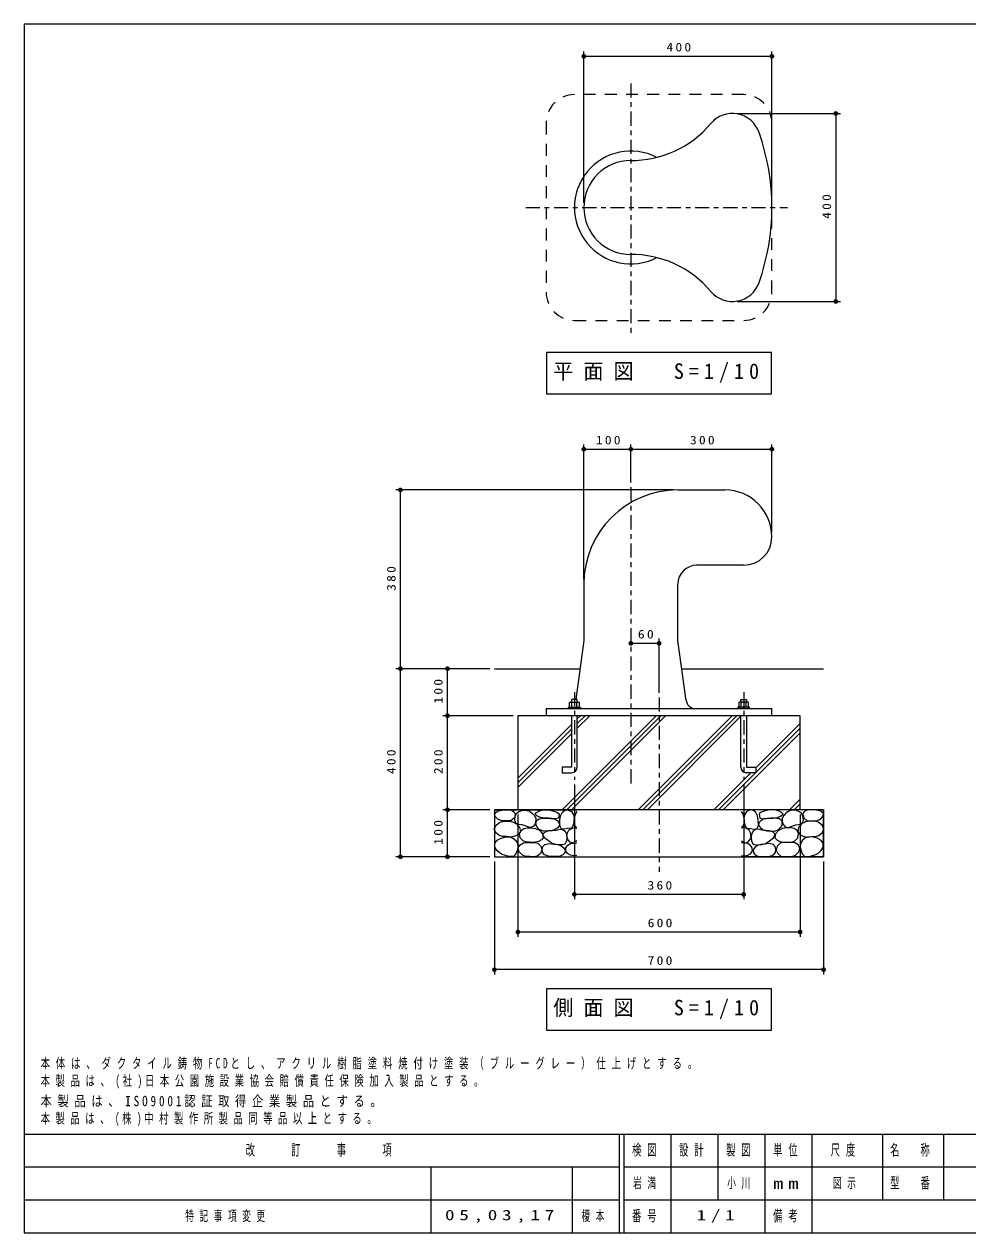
# Model space of a CAD drawing. Units: millimetres on the paper, scale 1:10. Extents: x -365 to 52, y -47 to 257.
# Drawn here: x -365 to -164.3, y 0 to 257 of the extents above; entities that cross this region are included whole.
import ezdxf

# ---------------------------------------------------------------- set-up
doc = ezdxf.new("R2010")
doc.units = ezdxf.units.MM
doc.linetypes.add('USER1', pattern=[4.5, 2.5, -2])
doc.linetypes.add('USER2', pattern=[6, 3, -1, 1, -1])
doc.layers.add('LY_1', color=7, linetype='Continuous', lineweight=13)
doc.layers.add('LY_2', color=7, linetype='Continuous', lineweight=13)
doc.styles.add('ＭＳ ゴシック', font='')
doc.styles.get('ＭＳ ゴシック').set_extended_font_data('MS Gothic')

# ---------------------------------------------------------------- blocks, each defined once
blk = doc.blocks.new('filled_dot')
at = {"color": 0, "linetype": 'Continuous', "lineweight": -2, "const_width": 1.25}
blk.add_lwpolyline([(-0.625, 0, 1), (0.625, 0, 1)], format="xyb", close=True, dxfattribs=at)

msp = doc.modelspace()

# ---------------------------------------------------------------- linework, layer by layer
at = {"layer": 'LY_1'}
for p, q in [((-245.993, 219.023), (-245.993, 251.163)), ((-245.993, 250.163), (-205.993, 250.163)), ((-205.993, 219.023), (-205.993, 251.163)), ((-213.389, 238.004), (-191.414, 238.004)), ((-192.414, 238.004), (-192.414, 198.042)), ((-213.389, 198.042), (-191.414, 198.042)), ((-253.893, 187.222), (-253.893, 178.422)), ((-206.093, 187.222), (-253.893, 187.222)), ((-206.093, 178.422), (-206.093, 187.222)), ((-253.893, 178.422), (-206.093, 178.422)), ((-245.993, 138.958), (-245.993, 167.621)), ((-235.993, 159.575), (-235.993, 167.621)), ((-205.993, 148.958), (-205.993, 167.621)), ((-245.993, 166.621), (-235.993, 166.621)), ((-235.993, 166.621), (-205.993, 166.621)), ((-226.993, 157.958), (-285.993, 157.958)), ((-284.993, 119.958), (-284.993, 157.958)), ((-229.993, 114.834), (-229.993, 126.35)), ((-235.993, 125.35), (-229.993, 125.35)), ((-265.993, 119.958), (-285.993, 119.958)), ((-284.993, 79.958), (-284.993, 119.958)), ((-274.993, 109.958), (-274.993, 119.958)), ((-248.513, 111.818), (-248.513, 112.737)), ((-247.474, 111.818), (-247.474, 112.737)), ((-212.513, 111.818), (-212.513, 112.737)), ((-211.474, 111.818), (-211.474, 112.737)), ((-260.993, 109.958), (-275.993, 109.958)), ((-274.993, 89.958), (-274.993, 109.958)), ((-259.993, 96.671), (-248.593, 108.071)), ((-250.585, 89.958), (-230.585, 109.958)), ((-249.595, 89.958), (-229.595, 109.958)), ((-248.605, 89.958), (-228.605, 109.958)), ((-247.393, 107.292), (-244.727, 109.958)), ((-247.393, 108.281), (-245.717, 109.958)), ((-247.393, 109.271), (-246.707, 109.958)), ((-234.463, 89.958), (-214.463, 109.958)), ((-233.473, 89.958), (-213.473, 109.958)), ((-232.483, 89.958), (-212.593, 109.847)), ((-209.393, 98.905), (-199.993, 108.305)), ((-259.993, 95.681), (-248.593, 107.081)), ((-259.993, 94.692), (-248.593, 106.092)), ((-216.361, 89.958), (-199.993, 106.325)), ((-209.393, 97.915), (-199.993, 107.315)), ((-218.341, 89.958), (-210.467, 97.831)), ((-217.351, 89.958), (-209.477, 97.831)), ((-247.993, 95.326), (-247.993, 70.958)), ((-211.993, 95.326), (-211.993, 70.958)), ((-265.993, 89.958), (-275.993, 89.958)), ((-274.993, 79.958), (-274.993, 89.958)), ((-264.993, 89.958), (-264.993, 79.958)), ((-264.993, 89.958), (-247.493, 89.958)), ((-194.993, 89.958), (-212.493, 89.958)), ((-202.219, 89.958), (-199.993, 92.183)), ((-201.229, 89.958), (-199.993, 91.193)), ((-200.239, 89.958), (-199.993, 90.203)), ((-194.993, 89.958), (-194.993, 79.958)), ((-259.993, 88.958), (-259.993, 62.958)), ((-199.993, 88.958), (-199.993, 62.958)), ((-265.993, 79.958), (-285.993, 79.958)), ((-264.993, 79.958), (-247.493, 79.958)), ((-194.993, 79.958), (-212.493, 79.958)), ((-264.993, 78.958), (-264.993, 54.958)), ((-194.993, 78.958), (-194.993, 54.958)), ((-211.993, 71.958), (-247.993, 71.958)), ((-199.993, 63.958), (-259.993, 63.958)), ((-194.993, 55.958), (-264.993, 55.958)), ((-253.893, 51.893), (-253.893, 43.093)), ((-206.093, 51.893), (-253.893, 51.893)), ((-206.093, 43.093), (-206.093, 51.893)), ((-253.893, 43.093), (-206.093, 43.093))]:
    msp.add_line(p, q, dxfattribs=at)
at = {"layer": 'LY_1', "linetype": 'USER2'}
for p, q in [((-235.993, 244.401), (-235.993, 191.262)), ((-258.327, 218.023), (-202.703, 218.023)), ((-235.993, 158.575), (-235.993, 95.131)), ((-247.993, 114.99), (-247.993, 96.326)), ((-229.993, 113.834), (-229.993, 76.773)), ((-211.993, 114.99), (-211.993, 96.326))]:
    msp.add_line(p, q, dxfattribs=at)
at = {"layer": 'LY_1', "linetype": 'USER1'}
for p, q in [((-211.993, 242.023), (-247.993, 242.023)), ((-253.993, 236.023), (-253.993, 200.023)), ((-205.993, 200.023), (-205.993, 236.023)), ((-235.91, 228.024), (-235.907, 228.024)), ((-247.993, 194.023), (-211.993, 194.023))]:
    msp.add_line(p, q, dxfattribs=at)
at = {"layer": 'LY_1', "color": 3, "lineweight": 25}
for p, q in [((-225.993, 157.958), (-215.993, 157.958)), ((-211.993, 141.958), (-221.993, 141.958)), ((-245.993, 137.958), (-245.993, 125.958)), ((-225.993, 125.958), (-225.993, 137.958)), ((-245.993, 125.958), (-247.721, 113.431)), ((-224.231, 113.185), (-225.993, 125.958)), ((-264.993, 119.958), (-246.683, 119.958)), ((-225.304, 119.958), (-194.993, 119.958)), ((-247.393, 113.431), (-248.593, 113.431)), ((-248.593, 113.431), (-248.593, 112.818)), ((-247.393, 112.818), (-247.393, 113.431)), ((-212.593, 113.431), (-211.393, 113.431)), ((-212.593, 112.818), (-212.593, 113.431)), ((-211.393, 113.431), (-211.393, 112.818)), ((-253.993, 111.458), (-253.993, 109.958)), ((-253.993, 111.458), (-205.993, 111.458)), ((-249.263, 111.458), (-249.263, 111.738)), ((-249.263, 111.738), (-246.723, 111.738)), ((-246.723, 111.458), (-249.263, 111.458)), ((-249.033, 112.737), (-248.893, 112.818)), ((-249.033, 111.818), (-249.033, 112.737)), ((-248.893, 111.738), (-249.033, 111.818)), ((-248.893, 112.818), (-247.093, 112.818)), ((-247.093, 112.818), (-246.954, 112.737)), ((-246.954, 111.818), (-247.093, 111.738)), ((-246.954, 112.737), (-246.954, 111.818)), ((-246.723, 111.738), (-246.723, 111.458)), ((-210.723, 111.738), (-213.263, 111.738)), ((-213.263, 111.738), (-213.263, 111.458)), ((-212.893, 112.818), (-213.032, 112.737)), ((-213.032, 112.737), (-213.032, 111.818)), ((-213.032, 111.818), (-212.893, 111.738)), ((-211.093, 112.818), (-212.893, 112.818)), ((-210.954, 112.737), (-211.093, 112.818)), ((-211.093, 111.738), (-210.954, 111.818)), ((-210.954, 111.818), (-210.954, 112.737)), ((-210.723, 111.458), (-210.723, 111.738)), ((-205.993, 109.958), (-205.993, 111.458)), ((-199.993, 109.958), (-259.993, 109.958)), ((-259.993, 109.958), (-259.993, 89.958)), ((-248.593, 109.958), (-248.593, 99.031)), ((-247.393, 99.031), (-247.393, 109.958)), ((-212.593, 99.031), (-212.593, 109.958)), ((-211.393, 109.958), (-211.393, 99.031)), ((-199.993, 89.958), (-199.993, 109.958)), ((-250.593, 99.031), (-250.593, 97.831)), ((-248.593, 99.031), (-250.593, 99.031)), ((-250.593, 97.831), (-248.593, 97.831)), ((-211.393, 99.031), (-209.393, 99.031)), ((-209.393, 97.831), (-211.393, 97.831)), ((-209.393, 99.031), (-209.393, 97.831)), ((-194.993, 89.958), (-264.993, 89.958)), ((-264.993, 89.958), (-264.993, 79.958)), ((-194.993, 79.958), (-194.993, 89.958)), ((-264.993, 79.958), (-194.993, 79.958))]:
    msp.add_line(p, q, dxfattribs=at)
at = {"layer": 'LY_1'}
for points in [[(-254.187, 88.172), (-254.687, 88.212), (-255.219, 88.339), (-255.98, 88.64), (-256.362, 89.037), (-256.05, 89.398), (-255.414, 89.706), (-254.605, 89.947), (-253.88, 89.985), (-253.146, 89.851), (-252.346, 89.65), (-251.698, 89.481), (-251.258, 89.121), (-251.397, 88.2), (-252.003, 88.018), (-252.764, 88.116), (-253.492, 88.152)], [(-205.8, 88.172), (-205.299, 88.212), (-204.768, 88.339), (-204.006, 88.64), (-203.624, 89.037), (-203.937, 89.398), (-204.573, 89.706), (-205.382, 89.947), (-206.107, 89.985), (-206.841, 89.851), (-207.641, 89.65), (-208.288, 89.481), (-208.729, 89.121), (-208.589, 88.2), (-207.983, 88.018), (-207.223, 88.116), (-206.494, 88.152)], [(-262.46, 84.263), (-263.236, 84.25), (-263.996, 84.486), (-264.736, 85.109), (-265.037, 85.923), (-264.653, 86.714), (-263.847, 87.286), (-262.96, 87.529), (-262.063, 87.534), (-261.15, 87.384), (-260.304, 86.964), (-259.654, 86.214), (-259.486, 85.353), (-259.911, 84.73), (-260.651, 84.313), (-261.567, 84.143)], [(-262.46, 87.608), (-263.397, 87.585), (-264.293, 87.955), (-264.815, 88.533), (-264.962, 89.145), (-264.374, 89.639), (-263.401, 89.863), (-262.786, 89.926), (-262.187, 89.938), (-261.396, 89.87), (-260.775, 89.541), (-260.587, 88.923), (-260.75, 88.228), (-261.493, 87.584)], [(-257.876, 86.295), (-258.449, 86.569), (-259.065, 86.766), (-259.779, 86.85), (-260.378, 87.063), (-260.691, 87.77), (-260.576, 88.649), (-260.292, 89.131), (-259.883, 89.492), (-259.194, 89.807), (-258.445, 89.888), (-257.703, 89.701), (-257.033, 89.293), (-256.509, 88.759), (-256.191, 88.104), (-256.158, 87.443), (-256.389, 86.815), (-256.755, 86.426), (-257.231, 86.221)], [(-253.601, 85.494), (-254.577, 85.414), (-255.498, 85.745), (-256.149, 86.643), (-256.167, 87.586), (-255.513, 88.013), (-254.577, 88.144), (-253.79, 88.142), (-253.043, 88.088), (-252.329, 87.995), (-251.676, 87.698), (-251.289, 87.222), (-251.174, 86.666), (-251.533, 86.086), (-252.206, 85.689), (-252.906, 85.498)], [(-248.559, 86.047), (-249.476, 85.948), (-250.193, 85.835), (-250.789, 85.899), (-251.122, 86.632), (-251.086, 87.732), (-250.955, 88.657), (-250.591, 89.392), (-250.091, 89.78), (-249.476, 89.938), (-248.583, 89.566), (-248.151, 88.878), (-248.014, 88.054), (-248.101, 87.28), (-248.336, 86.543)], [(-211.428, 86.047), (-210.511, 85.948), (-209.793, 85.835), (-209.198, 85.899), (-208.865, 86.632), (-208.9, 87.732), (-209.031, 88.657), (-209.396, 89.392), (-209.896, 89.78), (-210.511, 89.938), (-211.403, 89.566), (-211.836, 88.878), (-211.973, 88.054), (-211.885, 87.28), (-211.651, 86.543)], [(-206.386, 85.494), (-205.41, 85.414), (-204.489, 85.745), (-203.838, 86.643), (-203.819, 87.586), (-204.474, 88.013), (-205.409, 88.144), (-206.197, 88.142), (-206.944, 88.088), (-207.658, 87.995), (-208.31, 87.698), (-208.697, 87.222), (-208.812, 86.666), (-208.453, 86.086), (-207.78, 85.689), (-207.08, 85.498)], [(-202.111, 86.295), (-201.537, 86.569), (-200.922, 86.766), (-200.207, 86.85), (-199.608, 87.063), (-199.296, 87.77), (-199.41, 88.649), (-199.694, 89.131), (-200.104, 89.492), (-200.792, 89.807), (-201.541, 89.888), (-202.284, 89.701), (-202.953, 89.293), (-203.478, 88.759), (-203.796, 88.104), (-203.829, 87.443), (-203.598, 86.815), (-203.232, 86.426), (-202.755, 86.221)], [(-197.527, 84.263), (-196.751, 84.25), (-195.991, 84.486), (-195.251, 85.109), (-194.95, 85.923), (-195.333, 86.714), (-196.139, 87.286), (-197.026, 87.529), (-197.923, 87.534), (-198.836, 87.384), (-199.683, 86.964), (-200.332, 86.214), (-200.5, 85.353), (-200.075, 84.73), (-199.336, 84.313), (-198.42, 84.143)], [(-197.527, 87.608), (-196.589, 87.585), (-195.693, 87.955), (-195.171, 88.533), (-195.024, 89.145), (-195.613, 89.639), (-196.585, 89.863), (-197.2, 89.926), (-197.799, 89.938), (-198.591, 89.87), (-199.212, 89.541), (-199.399, 88.923), (-199.237, 88.228), (-198.493, 87.584)], [(-257.529, 83.074), (-258.229, 83.082), (-258.891, 83.322), (-259.521, 84.009), (-259.684, 84.883), (-259.341, 85.531), (-258.718, 85.973), (-257.988, 86.138), (-257.231, 86.122), (-256.263, 85.983), (-255.373, 85.552), (-254.76, 84.823), (-254.63, 84.015), (-255.016, 83.53), (-255.645, 83.198), (-256.599, 82.99)], [(-252.485, 82.705), (-253.001, 82.973), (-253.517, 83.318), (-254.362, 84.008), (-254.689, 84.741), (-254.278, 85.184), (-253.573, 85.466), (-252.698, 85.552), (-251.871, 85.606), (-251.271, 85.759), (-250.672, 85.801), (-249.974, 85.383), (-249.664, 84.775), (-249.584, 84.044), (-249.675, 83.254), (-250.03, 82.677), (-250.542, 82.512), (-251.146, 82.51), (-251.834, 82.566)], [(-207.501, 82.705), (-206.986, 82.973), (-206.469, 83.318), (-205.624, 84.008), (-205.298, 84.741), (-205.709, 85.184), (-206.414, 85.466), (-207.288, 85.552), (-208.115, 85.606), (-208.716, 85.759), (-209.315, 85.801), (-210.012, 85.383), (-210.323, 84.775), (-210.402, 84.044), (-210.311, 83.254), (-209.956, 82.677), (-209.445, 82.512), (-208.84, 82.51), (-208.152, 82.566)], [(-202.458, 83.074), (-201.758, 83.082), (-201.095, 83.322), (-200.466, 84.009), (-200.302, 84.883), (-200.645, 85.531), (-201.268, 85.973), (-201.999, 86.138), (-202.755, 86.122), (-203.723, 85.983), (-204.614, 85.552), (-205.226, 84.823), (-205.357, 84.015), (-204.971, 83.53), (-204.341, 83.198), (-203.388, 82.99)], [(-261.939, 80.026), (-262.66, 80.199), (-263.352, 80.472), (-263.951, 80.802), (-264.467, 81.265), (-264.882, 82.029), (-264.913, 82.826), (-264.415, 83.463), (-263.599, 83.892), (-262.764, 84.134), (-261.945, 84.175), (-261.171, 83.966), (-260.515, 83.503), (-260.081, 82.851), (-259.995, 81.952), (-260.254, 81.017), (-260.516, 80.499), (-260.899, 80.125), (-261.401, 79.986)], [(-257.454, 80), (-258.249, 80.031), (-259.015, 80.322), (-259.728, 80.999), (-259.957, 81.834), (-259.56, 82.477), (-258.842, 82.899), (-257.98, 83.029), (-257.107, 82.999), (-256.404, 82.987), (-255.745, 82.825), (-255.115, 82.21), (-254.902, 81.363), (-255.228, 80.633), (-255.893, 80.124), (-256.669, 79.931)], [(-249.974, 81.45), (-250.058, 80.78), (-250.46, 80.352), (-251.034, 80.111), (-251.824, 80.024), (-252.624, 80.055), (-253.53, 80.1), (-254.326, 80.39), (-254.723, 80.89), (-254.856, 81.533), (-254.675, 82.127), (-254.27, 82.565), (-253.394, 82.761), (-252.401, 82.649), (-251.61, 82.556), (-250.895, 82.342), (-250.383, 81.959)], [(-210.012, 81.45), (-209.928, 80.78), (-209.527, 80.352), (-208.952, 80.111), (-208.163, 80.024), (-207.362, 80.055), (-206.456, 80.1), (-205.66, 80.39), (-205.263, 80.89), (-205.13, 81.533), (-205.311, 82.127), (-205.716, 82.565), (-206.592, 82.761), (-207.585, 82.649), (-208.376, 82.556), (-209.091, 82.342), (-209.603, 81.959)], [(-202.532, 80), (-201.737, 80.031), (-200.971, 80.322), (-200.259, 80.999), (-200.03, 81.834), (-200.426, 82.477), (-201.145, 82.899), (-202.006, 83.029), (-202.879, 82.999), (-203.582, 82.987), (-204.242, 82.825), (-204.871, 82.21), (-205.084, 81.363), (-204.759, 80.633), (-204.093, 80.124), (-203.318, 79.931)], [(-198.047, 80.026), (-197.327, 80.199), (-196.635, 80.472), (-196.036, 80.802), (-195.52, 81.265), (-195.105, 82.029), (-195.074, 82.826), (-195.571, 83.463), (-196.387, 83.892), (-197.223, 84.134), (-198.041, 84.175), (-198.815, 83.966), (-199.472, 83.503), (-199.906, 82.851), (-199.992, 81.952), (-199.732, 81.017), (-199.471, 80.499), (-199.088, 80.125), (-198.585, 79.986)]]:
    msp.add_lwpolyline(points, close=True, dxfattribs=at)
for points in [[(-247.468, 89.615), (-247.778, 89.064), (-247.989, 88.476), (-248.087, 87.842), (-248.088, 87.162), (-247.84, 86.394), (-247.518, 86.27)], [(-212.518, 89.615), (-212.209, 89.064), (-211.998, 88.476), (-211.899, 87.842), (-211.899, 87.162), (-212.146, 86.394), (-212.468, 86.27)], [(-247.493, 83.346), (-248.261, 82.876), (-248.895, 83.09), (-249.376, 83.669), (-249.571, 84.377), (-249.451, 85.081), (-249.143, 85.589), (-248.683, 85.948), (-248.073, 86.091), (-247.444, 86.022)], [(-212.493, 83.346), (-211.725, 82.876), (-211.092, 83.09), (-210.61, 83.669), (-210.416, 84.377), (-210.536, 85.081), (-210.843, 85.589), (-211.304, 85.948), (-211.913, 86.091), (-212.543, 86.022)], [(-247.493, 80.224), (-248.17, 80.145), (-248.856, 80.274), (-249.483, 80.642), (-249.847, 81.215), (-249.788, 81.884), (-249.401, 82.454), (-248.82, 82.75), (-248.162, 82.876), (-247.493, 82.95)], [(-212.493, 80.224), (-211.816, 80.145), (-211.13, 80.274), (-210.504, 80.642), (-210.139, 81.215), (-210.198, 81.884), (-210.585, 82.454), (-211.166, 82.75), (-211.824, 82.876), (-212.493, 82.95)]]:
    msp.add_lwpolyline(points, dxfattribs=at)
at = {"layer": 'LY_1', "linetype": 'USER1'}
for centre, start, end in [((-247.993, 236.023), 90, 180), ((-211.993, 236.023), 0, 90), ((-247.993, 200.023), 180, 270), ((-211.993, 200.023), 270, 0)]:
    msp.add_arc(centre, 6, start, end, dxfattribs=at)
at = {"layer": 'LY_1', "color": 3, "lineweight": 25}
for centre, radius, start, end in [((-214.389, 232.004), 6, 19.44372, 139.9535), ((-235.823, 250.02), 22, 269.15745, 319.9535), ((-253.993, 218.023), 48, 340.55628, 19.44372), ((-235.993, 218.023), 12, 62.62566, 297.37434), ((-235.993, 218.023), 10, 90, 270), ((-235.823, 186.027), 22, 40.0465, 90.84255), ((-214.389, 204.042), 6, 220.0465, 340.55628), ((-225.993, 137.958), 20, 90, 180), ((-215.993, 147.958), 10, 0, 90), ((-211.993, 147.958), 6, 270, 0), ((-221.993, 137.958), 4, 90, 180), ((-222.251, 113.458), 2.001, 185.76984, 270), ((-248.593, 99.031), 1.2, 270, 0), ((-211.393, 99.031), 1.2, 180, 270)]:
    msp.add_arc(centre, radius, start, end, dxfattribs=at)
at = {"layer": 'LY_1'}
for centre, radius, start, end in [((-248.773, 112.357), 0.461, 55.63356, 124.36644), ((-248.773, 112.198), 0.461, 235.63356, 304.36644), ((-247.993, 111.099), 1.719, 72.40492, 107.59508), ((-247.993, 113.456), 1.719, 252.40492, 287.59508), ((-247.214, 112.357), 0.461, 55.63356, 124.36644), ((-247.214, 112.198), 0.461, 235.63356, 304.36644), ((-212.773, 112.357), 0.461, 55.63356, 124.36644), ((-212.773, 112.198), 0.461, 235.63356, 304.36644), ((-211.993, 111.099), 1.719, 72.40492, 107.59508), ((-211.993, 113.456), 1.719, 252.40492, 287.59508), ((-211.214, 112.357), 0.461, 55.63356, 124.36644), ((-211.214, 112.198), 0.461, 235.63356, 304.36644)]:
    msp.add_arc(centre, radius, start, end, dxfattribs=at)
at = {"layer": 'LY_2', "color": 20, "lineweight": 25}
for p, q in [((0, 257), (-365, 257)), ((-365, 257), (-365, 0)), ((-365, 21), (0, 21)), ((-365, 0), (0, 0))]:
    msp.add_line(p, q, dxfattribs=at)
at = {"layer": 'LY_2', "color": 3, "lineweight": 25}
for p, q in [((-238.5, 21), (-238.5, 0)), ((-237.5, 21), (-237.5, 0)), ((-227.5, 21), (-227.5, 7)), ((-217.5, 21), (-217.5, 7)), ((-207.5, 21), (-207.5, 0)), ((-197.5, 21), (-197.5, 7)), ((-182.5, 21), (-182.5, 7)), ((-182.5, 14), (-70, 14)), ((-237.5, 7), (0, 7)), ((-197.5, 7), (-197.5, 0))]:
    msp.add_line(p, q, dxfattribs=at)
at = {"layer": 'LY_2'}
for p, q in [((-169.5, 21), (-169.5, 7)), ((-365, 14), (-238.5, 14)), ((-278.5, 14), (-278.5, 0)), ((-248.5, 14), (-248.5, 0)), ((-237.5, 14), (-182.5, 14)), ((-365, 7), (-238.5, 7)), ((-227.5, 7), (-227.5, 0))]:
    msp.add_line(p, q, dxfattribs=at)

# ---------------------------------------------------------------- block references
at = {"layer": 'LY_1', "xscale": 0.4, "yscale": 0.4}
for p in [(-245.993, 250.163), (-245.993, 166.621), (-235.993, 166.621), (-235.993, 125.35), (-247.993, 71.958), (-259.993, 63.958), (-264.993, 55.958)]:
    msp.add_blockref('filled_dot', p, dxfattribs=at)
for p, rotation in [((-205.993, 250.163), 180), ((-192.414, 238.004), 270), ((-192.414, 198.042), 90), ((-235.993, 166.621), 180), ((-205.993, 166.621), 180), ((-284.993, 157.958), 270), ((-229.993, 125.35), 180), ((-284.993, 119.958), 270), ((-284.993, 119.958), 90), ((-274.993, 119.958), 270), ((-274.993, 109.958), 270), ((-274.993, 109.958), 90), ((-274.993, 89.958), 270), ((-274.993, 89.958), 90), ((-284.993, 79.958), 90), ((-274.993, 79.958), 90), ((-211.993, 71.958), 180), ((-199.993, 63.958), 180), ((-194.993, 55.958), 180)]:
    msp.add_blockref('filled_dot', p, dxfattribs=dict(at, rotation=rotation))

# ---------------------------------------------------------------- texts
at = {"layer": 'LY_1', "style": 'ＭＳ ゴシック'}
for s, insert, char_height, attachment_point in [('\\T1.33;\\W1.15;400', (-225.552, 251.163), 1.833, 8), ('\\T1.5;\\W0.95;平面図\u3000S=1/10', (-252.493, 182.822), 3.299, 4), ('\\T1.33;\\W1.15;100', (-240.565, 167.621), 1.833, 8), ('\\T1.33;\\W1.15;300', (-220.552, 167.621), 1.833, 8), ('\\T1.34;\\W1.15;60', (-232.565, 126.35), 1.833, 8), ('\\T1.33;\\W1.15;360', (-229.578, 72.958), 1.833, 8), ('\\T1.33;\\W1.15;600', (-229.552, 64.958), 1.833, 8), ('\\T1.33;\\W1.15;700', (-229.552, 56.958), 1.833, 8), ('\\T1.5;\\W0.95;側面図\u3000S=1/10', (-252.493, 47.493), 3.299, 4), ('\\T1.62;\\W0.65;本体は、ダクタイル鋳物FCDとし、アクリル樹脂塗料焼付け塗装（ブルーグレー）仕上げとする。', (-361.515, 34.683), 2.199, 7), ('\\T1.59;\\W0.65;本製品は、(社)日本公園施設業協会賠償責任保険加入製品とする。', (-361.515, 30.683), 2.199, 7), ('\\T1.5;\\W0.8;本製品は、ISO9001認証取得企業製品とする。', (-361.515, 26.683), 2.199, 7), ('\\T1.58;\\W0.65;本製品は、(株)中村製作所製品同等品以上とする。', (-361.515, 22.683), 2.199, 7), ('\\T1.64;\\W0.6;岩満', (-235.5, 10.5), 2.199, 4), ('\\T1.64;\\W0.6;小川', (-215.5, 10.5), 2.199, 4), ('\\T1.64;\\W0.6;図示', (-193, 10.5), 2.199, 4), ('\\T1.64;\\W0.6;特記事項変更', (-330.75, 3.5), 2.199, 4), ('\\T1.5;\\W1.35;05,03,17', (-275.5, 3.5), 2.199, 4), ('\\T1.64;\\W0.6;榎本', (-246.5, 3.5), 2.199, 4), ('\\T1.5;\\W1.35;1/1', (-222, 3.5), 2.199, 4)]:
    msp.add_mtext(s, dxfattribs=dict(at, insert=insert, char_height=char_height, attachment_point=attachment_point))
at = {"layer": 'LY_1', "char_height": 1.833, "attachment_point": 8, "rotation": 90, "style": 'ＭＳ ゴシック'}
for s, insert in [('\\T1.33;\\W1.15;400', (-193.414, 218.464)), ('\\T1.33;\\W1.15;380', (-285.993, 139.373)), ('\\T1.33;\\W1.15;100', (-275.993, 115.386)), ('\\T1.33;\\W1.15;400', (-285.993, 100.399)), ('\\T1.33;\\W1.15;200', (-275.993, 100.399)), ('\\T1.33;\\W1.15;100', (-275.993, 85.386))]:
    msp.add_mtext(s, dxfattribs=dict(at, insert=insert))
at = {"layer": 'LY_2', "char_height": 2.346, "attachment_point": 5, "style": 'ＭＳ ゴシック'}
for s, insert in [('\\T1.64;\\W0.6;改\u3000\u3000訂\u3000\u3000事\u3000\u3000項', (-301.75, 17.5)), ('\\T1.64;\\W0.6;検図', (-232.5, 17.5)), ('\\T1.64;\\W0.6;設計', (-222.5, 17.5)), ('\\T1.64;\\W0.6;製図', (-212.5, 17.5)), ('\\T1.64;\\W0.6;単位', (-202.5, 17.5)), ('\\T1.64;\\W0.6;尺度', (-190.25, 17.5)), ('\\T1.64;\\W0.6;名\u3000称', (-176, 17.5)), ('\\T1.5;\\W1.35;mm', (-202.5, 10.5)), ('\\T1.64;\\W0.6;型\u3000番', (-176, 10.5)), ('\\T1.64;\\W0.6;備考', (-202.5, 3.5)), ('\\T1.64;\\W0.6;番号', (-232.5, 3.5))]:
    msp.add_mtext(s, dxfattribs=dict(at, insert=insert))

doc.saveas('drawing.dxf')
